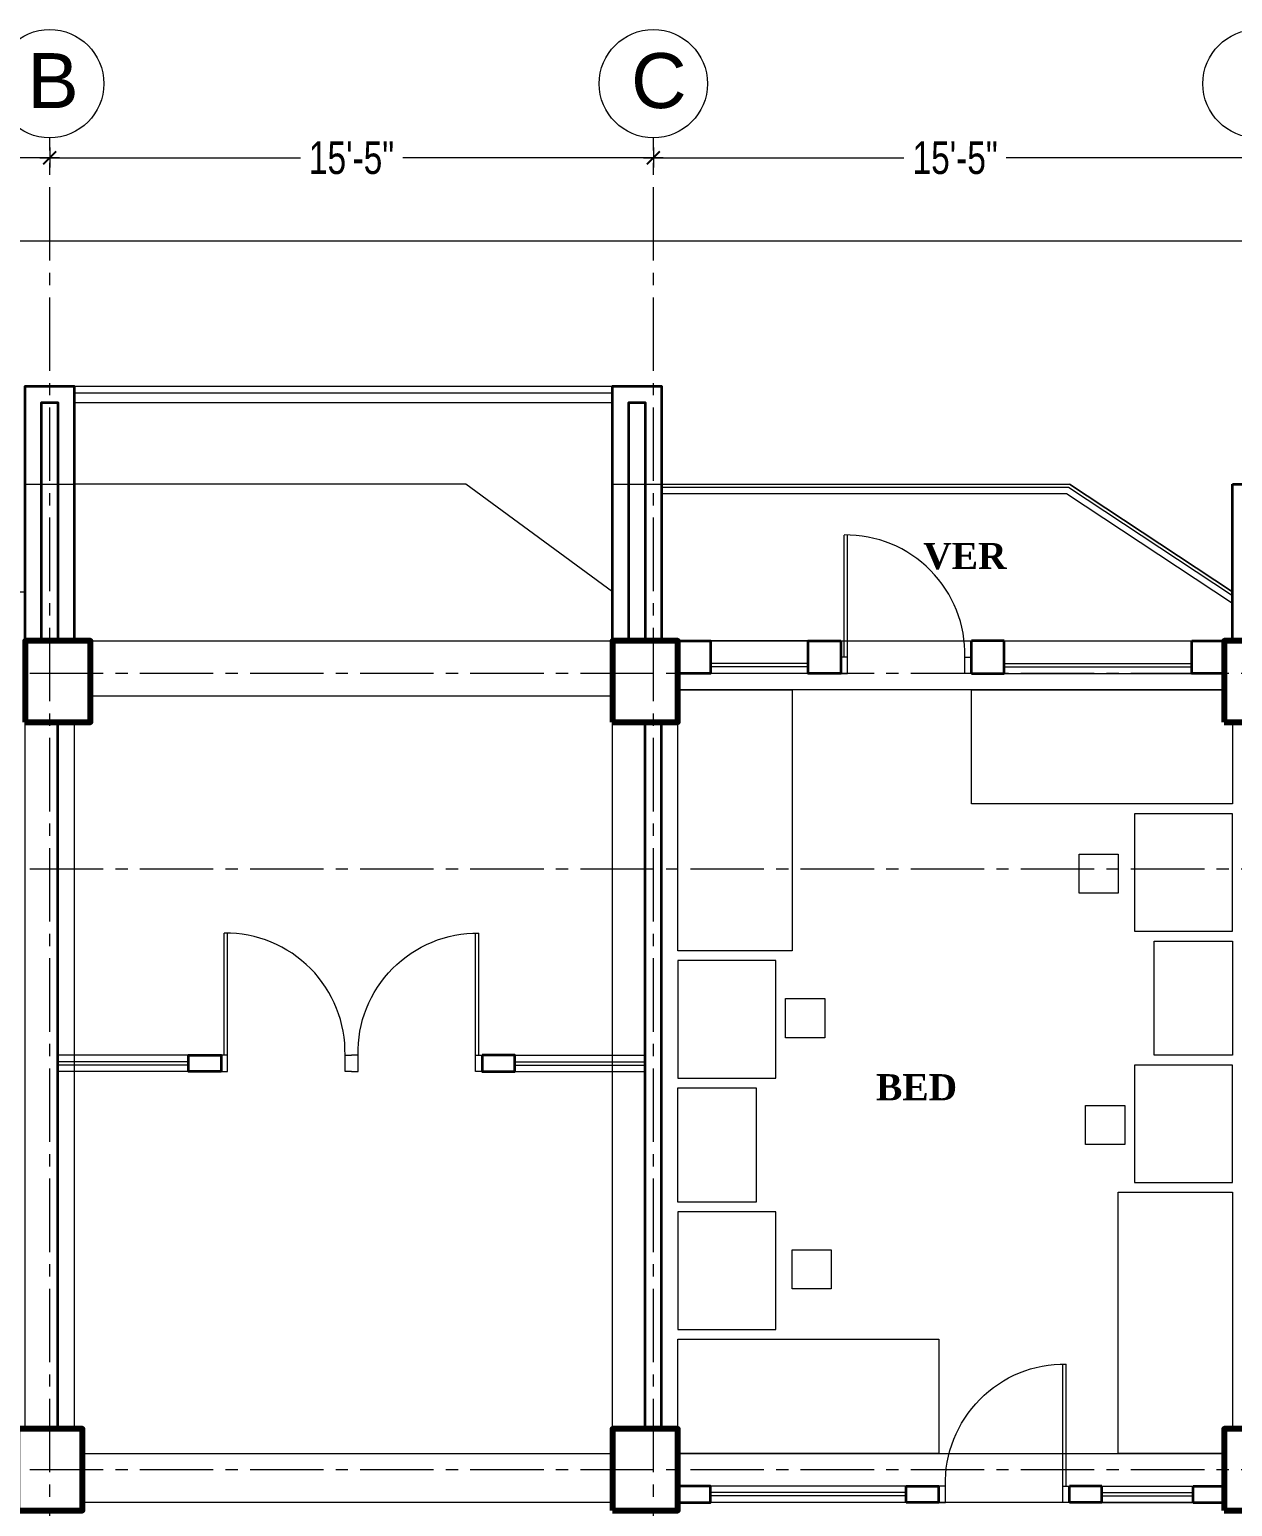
# Model space of a CAD drawing. Header units: feet. Extents: x 25261344 to 25389498, y 30010528 to 30074588.
# Drawn here: x 25359785.8 to 25360154.5, y 30072580.4 to 30073033 of the extents above; entities that cross this region are included whole.
import ezdxf

# ---------------------------------------------------------------- set-up
doc = ezdxf.new("R2010")
doc.units = ezdxf.units.FT
doc.header["$LTSCALE"] = 30
doc.header["$MEASUREMENT"] = 0
doc.header["$PDMODE"] = 32
doc.header["$PDSIZE"] = 15
doc.linetypes.add('CENTER2', pattern=[1.125, 0.75, -0.125, 0.125, -0.125])
doc.linetypes.add('DASHED', pattern=[0.75, 0.5, -0.25])
doc.layers.get('0').update_dxf_attribs({"lineweight": 5})
for name, color, linetype, lineweight in [('Column', 1, 'Continuous', 80), ('Dim-1', 7, 'Continuous', 9), ('Door', 32, 'Continuous', 5), ('Furnitures', 251, 'Continuous', 9), ('GRADE BEAM', 2, 'Continuous', 20), ('grid text', 252, 'CENTER2', 9), ('line 2', 7, 'Continuous', 13), ('rail', 224, 'Continuous', 9), ('TEXT', 7, 'Continuous', 18), ('WALL', 7, 'Continuous', 35), ('WIN', 142, 'Continuous', 20)]:
    doc.layers.add(name, color=color, linetype=linetype, lineweight=lineweight)
doc.styles.add('RomanS', font='swissl.ttf')
doc.styles.get("Standard").update_dxf_attribs({"font": 'timesbd.ttf'})
doc.styles.add('SWIS_LT', font='swisscl.ttf')
doc.dimstyles.new('dim-02', dxfattribs={"dimtxt": 8, "dimasz": 3, "dimexe": 3, "dimexo": 3, "dimgap": 2, "dimtad": 0, "dimdec": 0, "dimzin": 0, "dimdsep": 46, "dimlunit": 4, "dimtxsty": 'SWIS_LT', "dimblk": 'ARCHTICK', "dimcen": 2, "dimdle": 3, "dimclrd": 256, "dimclre": 256, "dimclrt": 256, "dimadec": 0, "dimazin": 0, "dimtfac": 1, "dimtdec": 0, "dimtix": 1, "dimtmove": 0, "dimatfit": 3, "dimfxl": 0, "dimfrac": 2, "dimtolj": 1, "dimtzin": 1, "dimlwd": -1, "dimarcsym": 0})

# ---------------------------------------------------------------- blocks, each defined once
blk = doc.blocks.new('FG')
at = {"layer": 'Door'}
for p, q in [((-2, -5), (-2, -42.39)), ((-1, -5), (-1, -42.39))]:
    blk.add_line(p, q, dxfattribs=at)
for points in [[(-40, 0), (-38, 0), (-38, -5), (-40, -5)], [(0, 0), (-2, 0), (-2, -5), (0, -5)]]:
    blk.add_lwpolyline(points, dxfattribs=at)
blk.add_arc((-1.44, -5.83), 36.57, 178.7054, 270.6905, dxfattribs=at)
blk = doc.blocks.new('_ArchTick')
at = {"color": 0, "linetype": 'ByBlock', "const_width": 0.15}
blk.add_lwpolyline([(-0.5, -0.5), (0.5, 0.5)], dxfattribs=at)
blk = doc.blocks.new('*D116')
at = {"lineweight": -2}
for p, q in [((25359606.96, 30072996.78), (25359606.96, 30072990.65)), ((25359791.96, 30072996.78), (25359791.96, 30072990.65))]:
    blk.add_line(p, q, dxfattribs=at)
for p, q in [((25359603.96, 30072993.65), (25359683.77, 30072993.65)), ((25359794.96, 30072993.65), (25359715.14, 30072993.65))]:
    blk.add_line(p, q)
at = {"layer": 'Defpoints', "color": 0}
for p in [(25359606.96, 30072999.78), (25359791.96, 30072999.78), (25359791.96, 30072993.65)]:
    blk.add_point(p, dxfattribs=at)
at = {"xscale": 4, "yscale": 4, "zscale": 4, "rotation": 180}
blk.add_blockref('_ArchTick', (25359606.96, 30072993.65), dxfattribs=at)
at = {"xscale": 4, "yscale": 4, "zscale": 4}
blk.add_blockref('_ArchTick', (25359791.96, 30072993.65), dxfattribs=at)
at = {"insert": (25359699.46, 30072993.65), "char_height": 10, "attachment_point": 5, "style": 'SWIS_LT'}
blk.add_mtext('\\A1;15\'-5"', dxfattribs=at)
blk = doc.blocks.new('*D118')
at = {"lineweight": -2}
for p, q in [((25359791.96, 30072996.78), (25359791.96, 30072990.65)), ((25359976.96, 30072996.78), (25359976.96, 30072990.65))]:
    blk.add_line(p, q, dxfattribs=at)
for p, q in [((25359788.96, 30072993.65), (25359868.77, 30072993.65)), ((25359979.96, 30072993.65), (25359900.14, 30072993.65))]:
    blk.add_line(p, q)
at = {"layer": 'Defpoints', "color": 0}
for p in [(25359791.96, 30072999.78), (25359976.96, 30072999.78), (25359976.96, 30072993.65)]:
    blk.add_point(p, dxfattribs=at)
at = {"xscale": 4, "yscale": 4, "zscale": 4, "rotation": 180}
blk.add_blockref('_ArchTick', (25359791.96, 30072993.65), dxfattribs=at)
at = {"xscale": 4, "yscale": 4, "zscale": 4}
blk.add_blockref('_ArchTick', (25359976.96, 30072993.65), dxfattribs=at)
at = {"insert": (25359884.46, 30072993.65), "char_height": 10, "attachment_point": 5, "style": 'SWIS_LT'}
blk.add_mtext('\\A1;15\'-5"', dxfattribs=at)
blk = doc.blocks.new('*D119')
at = {"lineweight": -2}
for p, q in [((25359976.96, 30072996.78), (25359976.96, 30072990.65)), ((25360161.96, 30072996.78), (25360161.96, 30072990.65))]:
    blk.add_line(p, q, dxfattribs=at)
for p, q in [((25359973.96, 30072993.65), (25360053.77, 30072993.65)), ((25360164.96, 30072993.65), (25360085.14, 30072993.65))]:
    blk.add_line(p, q)
at = {"layer": 'Defpoints', "color": 0}
for p in [(25359976.96, 30072999.78), (25360161.96, 30072999.78), (25360161.96, 30072993.65)]:
    blk.add_point(p, dxfattribs=at)
at = {"xscale": 4, "yscale": 4, "zscale": 4, "rotation": 180}
blk.add_blockref('_ArchTick', (25359976.96, 30072993.65), dxfattribs=at)
at = {"xscale": 4, "yscale": 4, "zscale": 4}
blk.add_blockref('_ArchTick', (25360161.96, 30072993.65), dxfattribs=at)
at = {"insert": (25360069.46, 30072993.65), "char_height": 10, "attachment_point": 5, "style": 'SWIS_LT'}
blk.add_mtext('\\A1;15\'-5"', dxfattribs=at)
blk = doc.blocks.new('*D154')
at = {"layer": 'Defpoints', "color": 0}
for p in [(25360909.46, 30072968.25), (25359599.46, 30072893.7), (25360909.46, 30072835.7)]:
    blk.add_point(p, dxfattribs=at)
at = {"layer": 'Dim-1', "lineweight": -2}
for p, q in [((25359599.46, 30072958.25), (25359599.46, 30072971.25)), ((25360909.46, 30072958.25), (25360909.46, 30072971.25))]:
    blk.add_line(p, q, dxfattribs=at)
at = {"layer": 'Dim-1'}
for p, q in [((25359596.46, 30072968.25), (25360239, 30072968.25)), ((25360912.46, 30072968.25), (25360269.91, 30072968.25))]:
    blk.add_line(p, q, dxfattribs=at)
at = {"layer": 'Dim-1', "xscale": 3, "yscale": 3, "zscale": 3, "rotation": 180}
blk.add_blockref('_ArchTick', (25359599.46, 30072968.25), dxfattribs=at)
at = {"layer": 'Dim-1', "xscale": 3, "yscale": 3, "zscale": 3}
blk.add_blockref('_ArchTick', (25360909.46, 30072968.25), dxfattribs=at)
at = {"layer": 'Dim-1', "insert": (25360254.46, 30072968.25), "char_height": 8, "attachment_point": 5, "style": 'SWIS_LT'}
blk.add_mtext('\\A1;109\'-2"', dxfattribs=at)
blk = doc.blocks.new('*D155')
at = {"layer": 'Defpoints', "color": 0}
for p in [(25359784.46, 30072923.7), (25359559.57, 30072835.7), (25360909.46, 30072835.7)]:
    blk.add_point(p, dxfattribs=at)
at = {"layer": 'Dim-1'}
for p, q in [((25359559.57, 30072926.7), (25359559.57, 30072890.21)), ((25359559.57, 30072832.7), (25359559.57, 30072869.19))]:
    blk.add_line(p, q, dxfattribs=at)
at = {"layer": 'Dim-1', "lineweight": -2}
for p, q in [((25359569.57, 30072923.7), (25359556.57, 30072923.7)), ((25359569.57, 30072835.7), (25359556.57, 30072835.7))]:
    blk.add_line(p, q, dxfattribs=at)
at = {"layer": 'Dim-1', "xscale": 3, "yscale": 3, "zscale": 3}
for p, rotation in [((25359559.57, 30072923.7), 90), ((25359559.57, 30072835.7), 270)]:
    blk.add_blockref('_ArchTick', p, dxfattribs=dict(at, rotation=rotation))
at = {"layer": 'Dim-1', "insert": (25359559.57, 30072879.7), "char_height": 8, "attachment_point": 5, "rotation": 90, "style": 'SWIS_LT'}
blk.add_mtext('\\A1;7\'-4"', dxfattribs=at)
blk = doc.blocks.new('T B')
at = {"layer": 'GRADE BEAM'}
for points in [[(25352438.54, 30069446.57), (25352453.54, 30069446.57), (25352453.54, 30069398.57), (25352438.54, 30069398.57)], [(25352618.54, 30069446.57), (25352633.54, 30069446.57), (25352633.54, 30069398.57), (25352618.54, 30069398.57)], [(25352618.54, 30069398.57), (25352618.54, 30069381.57), (25352458.54, 30069381.57), (25352458.54, 30069398.57)], [(25352806.04, 30069398.57), (25352806.04, 30069383.57), (25352638.54, 30069383.57), (25352638.54, 30069398.57)], [(25352438.54, 30069373.57), (25352453.54, 30069373.57), (25352453.54, 30069157.07), (25352438.54, 30069157.07)], [(25352618.54, 30069373.57), (25352633.54, 30069373.57), (25352633.54, 30069157.07), (25352618.54, 30069157.07)], [(25352618.54, 30069149.57), (25352618.54, 30069134.57), (25352456.04, 30069134.57), (25352456.04, 30069149.57)], [(25352806.04, 30069149.57), (25352806.04, 30069134.57), (25352638.54, 30069134.57), (25352638.54, 30069149.57)]]:
    blk.add_lwpolyline(points, close=True, dxfattribs=at)
blk = doc.blocks.new('COL2')
at = {"layer": 'Column'}
for points in [[(165, -25), (185, -25), (185, 0), (165, 0)], [(345, -25), (365, -25), (365, 0), (345, 0)], [(532.5, -25), (552.5, -25), (552.5, 0), (532.5, 0)], [(162.5, -266.5), (182.5, -266.5), (182.5, -241.5), (162.5, -241.5)], [(345, -266.5), (365, -266.5), (365, -241.5), (345, -241.5)], [(532.5, -266.5), (552.5, -266.5), (552.5, -241.5), (532.5, -241.5)]]:
    blk.add_lwpolyline(points, close=True, dxfattribs=at)
at = {"layer": 'GRADE BEAM'}
blk.add_blockref('T B', (-25352273.54, -30069398.57), dxfattribs=at)
blk = doc.blocks.new('DGFGSDFG')
at = {"layer": 'grid text'}
for p, q in [((25359791.96, 30072118.41), (25359791.96, 30072999.78)), ((25359976.96, 30072118.41), (25359976.96, 30072999.78)), ((25361090.85, 30072835.7), (25359529.41, 30072835.7)), ((25361090.85, 30072775.7), (25359529.41, 30072775.7)), ((25361090.85, 30072591.7), (25359529.41, 30072591.7))]:
    blk.add_line(p, q, dxfattribs=at)
at = {"layer": 'grid text', "linetype": 'Continuous'}
for centre in [(25359791.96, 30073016.37), (25359976.96, 30073016.37), (25360161.96, 30073016.37)]:
    blk.add_circle(centre, 16.59, dxfattribs=at)
at = {"layer": 'grid text', "char_height": 16.842, "attachment_point": 1, "style": 'RomanS'}
for s, insert in [('{\\C256;B}', (25359785.15, 30073025.74)), ('{\\C256;C}', (25359970.15, 30073025.74))]:
    blk.add_mtext_dynamic_manual_height_columns(s, width=25.401, gutter_width=84.21, heights=[32.6], dxfattribs=dict(at, insert=insert))
at = {"color": 18}
dim = blk.add_linear_dim(base=(25359791.96, 30072993.65), p1=(25359606.96, 30072999.78), p2=(25359791.96, 30072999.78), dimstyle='dim-02', override={"dimtxt": 10, "dimfxl": 10}, dxfattribs=at)
dim.commit()
dim.dimension.update_dxf_attribs({"geometry": '*D116', "text_midpoint": (25359699.46, 30072993.65)})
for base, p1, p2, picture, middle in [((25359976.96, 30072993.65), (25359791.96, 30072999.78), (25359976.96, 30072999.78), '*D118', (25359884.46, 30072993.65)), ((25360161.96, 30072993.65), (25359976.96, 30072999.78), (25360161.96, 30072999.78), '*D119', (25360069.46, 30072993.65))]:
    dim = blk.add_linear_dim(base=base, p1=p1, p2=p2, dimstyle='dim-02', override={"dimtxt": 10, "dimtmove": 1, "dimfxl": 10})
    dim.commit()
    dim.dimension.update_dxf_attribs({"geometry": picture, "text_midpoint": middle})

msp = doc.modelspace()

# ---------------------------------------------------------------- linework, layer by layer
msp.add_lwpolyline([(25359599.46, 30072845.7), (25359599.46, 30072893.7), (25359614.46, 30072893.7), (25359614.46, 30072860.7), (25359784.46, 30072860.7), (25359784.46, 30072923.7), (25359979.46, 30072923.7), (25359979.46, 30072893.7), (25360104.46, 30072893.7), (25360154.46, 30072860.7), (25360154.46, 30072893.7)])
at = {"layer": 'Furnitures'}
for points in [[(25359984.46, 30072830.7), (25360019.46, 30072830.7), (25360019.46, 30072750.7), (25359984.46, 30072750.7), (25359984.46, 30072820.7)], [(25360154.46, 30072820.7), (25360154.46, 30072795.7), (25360074.46, 30072795.7), (25360074.46, 30072830.7), (25360151.96, 30072830.7)], [(25360151.96, 30072596.7), (25360119.46, 30072596.7), (25360119.46, 30072676.7), (25360154.46, 30072676.7), (25360154.46, 30072604.2)], [(25359984.46, 30072604.2), (25359984.46, 30072631.7), (25360064.46, 30072631.7), (25360064.46, 30072596.7), (25359984.46, 30072596.7)]]:
    msp.add_lwpolyline(points, dxfattribs=at)
for points in [[(25360154.46, 30072792.7), (25360124.46, 30072792.7), (25360124.46, 30072756.7), (25360154.46, 30072756.7)], [(25360107.44, 30072780.31), (25360119.44, 30072780.31), (25360119.44, 30072768.31), (25360107.44, 30072768.31)], [(25360154.46, 30072718.7), (25360130.46, 30072718.7), (25360130.46, 30072753.7), (25360154.46, 30072753.7)], [(25359984.46, 30072711.7), (25360014.46, 30072711.7), (25360014.46, 30072747.7), (25359984.46, 30072747.7)], [(25360029.47, 30072724.08), (25360017.47, 30072724.08), (25360017.47, 30072736.08), (25360029.47, 30072736.08)], [(25360154.46, 30072715.7), (25360124.46, 30072715.7), (25360124.46, 30072679.7), (25360154.46, 30072679.7)], [(25359984.46, 30072708.7), (25360008.46, 30072708.7), (25360008.46, 30072673.7), (25359984.46, 30072673.7)], [(25359984.46, 30072708.7), (25360008.46, 30072708.7), (25360008.46, 30072673.7), (25359984.46, 30072673.7)], [(25360109.44, 30072703.31), (25360121.44, 30072703.31), (25360121.44, 30072691.31), (25360109.44, 30072691.31)], [(25359984.46, 30072634.7), (25360014.46, 30072634.7), (25360014.46, 30072670.7), (25359984.46, 30072670.7)], [(25360031.47, 30072647.08), (25360019.47, 30072647.08), (25360019.47, 30072659.08), (25360031.47, 30072659.08)]]:
    msp.add_lwpolyline(points, close=True, dxfattribs=at)
at = {"layer": 'line 2'}
for p, q in [((25359799.46, 30072923.7), (25359964.46, 30072923.7)), ((25359979.46, 30072893.7), (25360104.46, 30072893.7)), ((25360154.46, 30072860.7), (25360104.46, 30072893.7))]:
    msp.add_line(p, q, dxfattribs=at)
at = {"layer": 'line 2', "linetype": 'DASHED', "ltscale": 20}
msp.add_lwpolyline([(25359964.46, 30072860.7), (25359919.46, 30072893.7), (25359799.46, 30072893.7)], dxfattribs=at)
at = {"layer": 'rail'}
for p, q in [((25359799.46, 30072921.7), (25359964.46, 30072921.7)), ((25359799.46, 30072918.7), (25359964.46, 30072918.7)), ((25360104.16, 30072892.7), (25359979.46, 30072892.7)), ((25360154.46, 30072859.5), (25360104.16, 30072892.7)), ((25360103.55, 30072890.7), (25359979.46, 30072890.7)), ((25360154.46, 30072857.1), (25360103.55, 30072890.7))]:
    msp.add_line(p, q, dxfattribs=at)
at = {"layer": 'WALL', "ltscale": 10}
for p, q in [((25360154.46, 30072845.7), (25360154.46, 30072893.7)), ((25360154.46, 30072893.7), (25360169.46, 30072893.7)), ((25360074.46, 30072835.7), (25360074.46, 30072845.7)), ((25360084.46, 30072845.7), (25360074.46, 30072845.7)), ((25360084.46, 30072835.7), (25360084.46, 30072845.7)), ((25360074.46, 30072835.7), (25360084.46, 30072835.7)), ((25359794.46, 30072604.2), (25359794.46, 30072820.7)), ((25359974.46, 30072604.2), (25359974.46, 30072820.7)), ((25359979.46, 30072604.2), (25359979.46, 30072820.7)), ((25360054.46, 30072581.7), (25360054.46, 30072586.7)), ((25360054.46, 30072586.7), (25360064.46, 30072586.7)), ((25360064.46, 30072581.7), (25360064.46, 30072586.7)), ((25360114.46, 30072586.7), (25360104.46, 30072586.7)), ((25360142.46, 30072586.7), (25360151.96, 30072586.7)), ((25360064.46, 30072581.7), (25360054.46, 30072581.7)), ((25360114.46, 30072581.7), (25360104.46, 30072581.7)), ((25360142.46, 30072581.7), (25360151.96, 30072581.7))]:
    msp.add_line(p, q, dxfattribs=at)
for points in [[(25359784.46, 30072845.7), (25359784.46, 30072923.7), (25359799.46, 30072923.7), (25359799.46, 30072845.7)], [(25359964.46, 30072845.7), (25359964.46, 30072923.7), (25359979.46, 30072923.7), (25359979.46, 30072845.7)], [(25359789.46, 30072845.7), (25359789.46, 30072918.7), (25359794.46, 30072918.7), (25359794.46, 30072845.7)], [(25359969.46, 30072845.7), (25359969.46, 30072918.7), (25359974.46, 30072918.7), (25359974.46, 30072845.7)], [(25359984.46, 30072581.7), (25359994.46, 30072581.7), (25359994.46, 30072586.7), (25359984.46, 30072586.7)], [(25360104.46, 30072581.7), (25360104.46, 30072586.7)], [(25360114.46, 30072581.7), (25360114.46, 30072586.7)], [(25360142.46, 30072581.7), (25360142.46, 30072586.7)]]:
    msp.add_lwpolyline(points, dxfattribs=at)
for points in [[(25359984.46, 30072845.7), (25359994.46, 30072845.7), (25359994.46, 30072835.7), (25359984.46, 30072835.7)], [(25360034.46, 30072845.7), (25360034.46, 30072835.7), (25360024.46, 30072835.7), (25360024.46, 30072845.7)], [(25360141.96, 30072845.7), (25360151.96, 30072845.7), (25360151.96, 30072835.7), (25360141.96, 30072835.7)], [(25359844.46, 30072713.7), (25359834.46, 30072713.7), (25359834.46, 30072718.7), (25359844.46, 30072718.7)], [(25359924.46, 30072718.7), (25359924.46, 30072713.7), (25359934.46, 30072713.7), (25359934.46, 30072718.7)]]:
    msp.add_lwpolyline(points, close=True, dxfattribs=at)
at = {"layer": 'WIN'}
for p, q in [((25360024.46, 30072845.7), (25359994.46, 30072845.7)), ((25360084.46, 30072845.7), (25360141.96, 30072845.7)), ((25360024.46, 30072838.7), (25359994.46, 30072838.7)), ((25360084.46, 30072838.7), (25360141.96, 30072838.7)), ((25360024.46, 30072837.7), (25359994.46, 30072837.7)), ((25360024.46, 30072835.7), (25359994.46, 30072835.7)), ((25360084.46, 30072837.7), (25360141.96, 30072837.7)), ((25360084.46, 30072835.7), (25360141.96, 30072835.7)), ((25359834.46, 30072718.7), (25359794.46, 30072718.7)), ((25359834.46, 30072716.7), (25359794.46, 30072716.7)), ((25359934.46, 30072718.7), (25359974.46, 30072718.7)), ((25359934.46, 30072716.7), (25359974.46, 30072716.7)), ((25359834.46, 30072715.7), (25359794.46, 30072715.7)), ((25359834.46, 30072713.7), (25359794.46, 30072713.7)), ((25359934.46, 30072715.7), (25359974.46, 30072715.7)), ((25359934.46, 30072713.7), (25359974.46, 30072713.7)), ((25360054.46, 30072586.7), (25359994.46, 30072586.7)), ((25360114.46, 30072586.7), (25360142.46, 30072586.7)), ((25360054.46, 30072584.7), (25359994.46, 30072584.7)), ((25360054.46, 30072583.7), (25359994.46, 30072583.7)), ((25360054.46, 30072581.7), (25359994.46, 30072581.7)), ((25360114.46, 30072584.7), (25360142.46, 30072584.7)), ((25360114.46, 30072583.7), (25360142.46, 30072583.7)), ((25360114.46, 30072581.7), (25360142.46, 30072581.7))]:
    msp.add_line(p, q, dxfattribs=at)

# ---------------------------------------------------------------- block references
msp.add_blockref('DGFGSDFG', (0, 0))
at = {"layer": 'Dim-1'}
msp.add_blockref('COL2', (25359619.46, 30072845.7), dxfattribs=at)
at = {"layer": 'Door', "color": 2, "rotation": 180}
for p in [(25360034.46, 30072835.7), (25359844.46, 30072713.7)]:
    msp.add_blockref('FG', p, dxfattribs=at)
at = {"layer": 'Door', "color": 2, "xscale": -1, "rotation": 180}
for p in [(25359924.46, 30072713.7), (25360104.46, 30072581.7)]:
    msp.add_blockref('FG', p, dxfattribs=at)

# ---------------------------------------------------------------- texts
at = {"layer": 'TEXT', "ltscale": 10, "char_height": 8, "width": 179.7812, "attachment_point": 7}
for s, insert in [('VER', (25360059.69, 30072867.49)), ('BED', (25360045.22, 30072704.87))]:
    msp.add_mtext(s, dxfattribs=dict(at, insert=insert))

# ---------------------------------------------------------------- dimensions: what is measured, and where the dimension line sits
at = {"layer": 'Dim-1'}
dim = msp.add_linear_dim(base=(25360909.46, 30072968.25), p1=(25359599.46, 30072893.7), p2=(25360909.46, 30072835.7), dimstyle='dim-02', override={"dimtxt": 8, "dimfxl": 10}, dxfattribs=at)
dim.commit()
dim.dimension.update_dxf_attribs({"geometry": '*D154', "text_midpoint": (25360254.46, 30072968.25)})
dim = msp.add_linear_dim(base=(25359559.57, 30072835.7), p1=(25359784.46, 30072923.7), p2=(25360909.46, 30072835.7), angle=90, dimstyle='dim-02', override={"dimtxt": 8, "dimfxl": 10}, dxfattribs=at)
dim.commit()
dim.dimension.update_dxf_attribs({"geometry": '*D155', "text_midpoint": (25359559.57, 30072879.7)})

doc.saveas('drawing.dxf')
